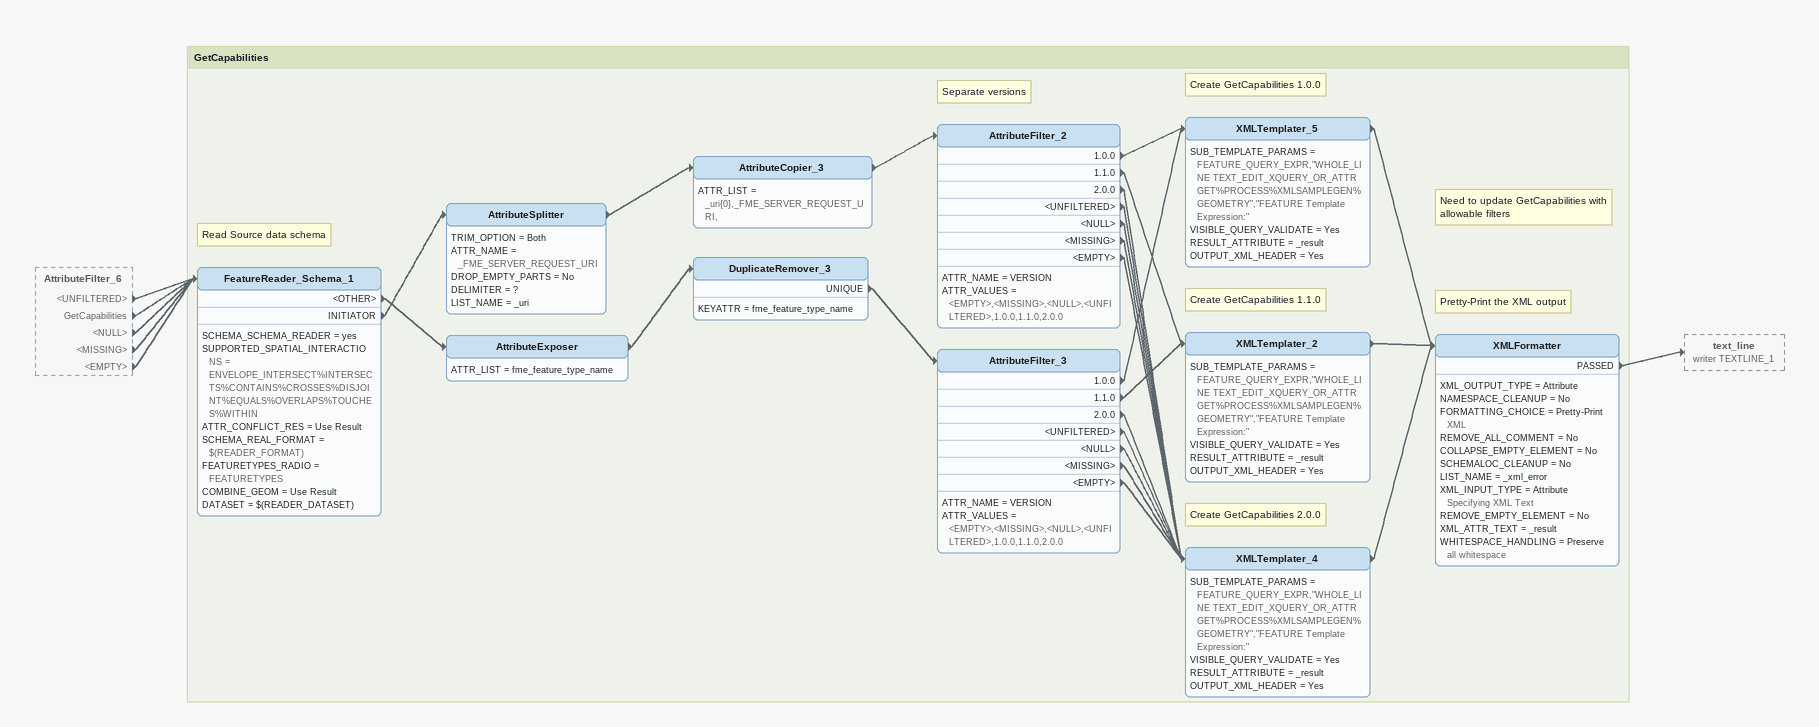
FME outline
AttributeFilter_6 [outside]
    <UNFILTERED> -> FeatureReader_Schema_1
    GetCapabilities -> FeatureReader_Schema_1
    <NULL> -> FeatureReader_Schema_1
    <MISSING> -> FeatureReader_Schema_1
    <EMPTY> -> FeatureReader_Schema_1

Bookmark: GetCapabilities
Note: Read Source data schema
FeatureReader_Schema_1
    SCHEMA_SCHEMA_READER = yes
    SUPPORTED_SPATIAL_INTERACTIONS = ENVELOPE_INTERSECT%INTERSECTS%CONTAINS%CROSSES%DISJOINT%EQUALS%OVERLAPS%TOUCHES%WITHIN
    ATTR_CONFLICT_RES = Use Result
    SCHEMA_REAL_FORMAT = $(READER_FORMAT)
    FEATURETYPES_RADIO = FEATURETYPES
    COMBINE_GEOM = Use Result
    DATASET = $(READER_DATASET)
    <OTHER> -> AttributeExposer
    INITIATOR -> AttributeSplitter
AttributeSplitter
    TRIM_OPTION = Both
    ATTR_NAME = _FME_SERVER_REQUEST_URI
    DROP_EMPTY_PARTS = No
    DELIMITER = ?
    LIST_NAME = _uri
    -> AttributeCopier_3
AttributeCopier_3
    ATTR_LIST = _uri{0},_FME_SERVER_REQUEST_URI,
    -> AttributeFilter_2
Note: Separate versions
AttributeFilter_2
    ATTR_NAME = VERSION
    ATTR_VALUES = <EMPTY>,<MISSING>,<NULL>,<UNFILTERED>,1.0.0,1.1.0,2.0.0
    1.0.0 -> XMLTemplater_5
    1.1.0 -> XMLTemplater_2
    2.0.0 -> XMLTemplater_4
    <UNFILTERED> -> XMLTemplater_4
    <NULL> -> XMLTemplater_4
    <MISSING> -> XMLTemplater_4
    <EMPTY> -> XMLTemplater_4
AttributeExposer
    ATTR_LIST = fme_feature_type_name
    -> DuplicateRemover_3
DuplicateRemover_3
    KEYATTR = fme_feature_type_name
    UNIQUE -> AttributeFilter_3
AttributeFilter_3
    ATTR_NAME = VERSION
    ATTR_VALUES = <EMPTY>,<MISSING>,<NULL>,<UNFILTERED>,1.0.0,1.1.0,2.0.0
    1.0.0 -> XMLTemplater_5
    1.1.0 -> XMLTemplater_2
    2.0.0 -> XMLTemplater_4
    <UNFILTERED> -> XMLTemplater_4
    <NULL> -> XMLTemplater_4
    <MISSING> -> XMLTemplater_4
    <EMPTY> -> XMLTemplater_4
Note: Create GetCapabilities 1.0.0
XMLTemplater_5
    SUB_TEMPLATE_PARAMS = FEATURE_QUERY_EXPR,"WHOLE_LINE TEXT_EDIT_XQUERY_OR_ATTR GET%PROCESS%XMLSAMPLEGEN%GEOMETRY","FEATURE Template Expression:"
    VISIBLE_QUERY_VALIDATE = Yes
    RESULT_ATTRIBUTE = _result
    OUTPUT_XML_HEADER = Yes
    -> XMLFormatter
Note: Create GetCapabilities 1.1.0
Note: Need to update GetCapabilities with allowable filters
XMLTemplater_2
    SUB_TEMPLATE_PARAMS = FEATURE_QUERY_EXPR,"WHOLE_LINE TEXT_EDIT_XQUERY_OR_ATTR GET%PROCESS%XMLSAMPLEGEN%GEOMETRY","FEATURE Template Expression:"
    VISIBLE_QUERY_VALIDATE = Yes
    RESULT_ATTRIBUTE = _result
    OUTPUT_XML_HEADER = Yes
    -> XMLFormatter
Note: Create GetCapabilities 2.0.0
XMLTemplater_4
    SUB_TEMPLATE_PARAMS = FEATURE_QUERY_EXPR,"WHOLE_LINE TEXT_EDIT_XQUERY_OR_ATTR GET%PROCESS%XMLSAMPLEGEN%GEOMETRY","FEATURE Template Expression:"
    VISIBLE_QUERY_VALIDATE = Yes
    RESULT_ATTRIBUTE = _result
    OUTPUT_XML_HEADER = Yes
    -> XMLFormatter
Note: Pretty-Print the XML output
XMLFormatter
    XML_OUTPUT_TYPE = Attribute
    NAMESPACE_CLEANUP = No
    FORMATTING_CHOICE = Pretty-Print XML
    REMOVE_ALL_COMMENT = No
    COLLAPSE_EMPTY_ELEMENT = No
    SCHEMALOC_CLEANUP = No
    LIST_NAME = _xml_error
    XML_INPUT_TYPE = Attribute Specifying XML Text
    REMOVE_EMPTY_ELEMENT = No
    XML_ATTR_TEXT = _result
    WHITESPACE_HANDLING = Preserve all whitespace
    PASSED -> text_line (writer TEXTLINE_1)
